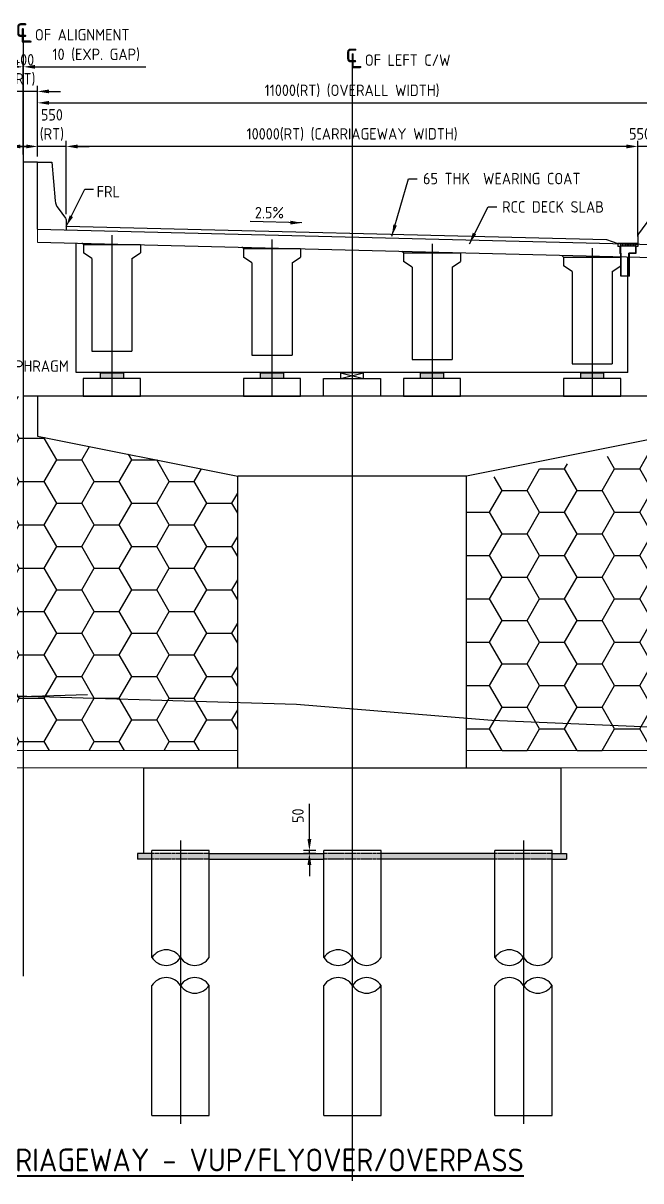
# Model space of a CAD drawing. Header units: millimetres. Extents: x 207528 to 778454, y -364692 to 101323.
# Drawn here: x 697543 to 708348, y -275580 to -255333 of the extents above; entities that cross this region are included whole.
import ezdxf

# ---------------------------------------------------------------- set-up
doc = ezdxf.new("R2010")
doc.units = ezdxf.units.MM
doc.linetypes.add('CENTER', pattern=[2, 1.25, -0.25, 0.25, -0.25])
doc.linetypes.add('DASHED', pattern=[19.05, 12.7, -6.35])
for name, color, linetype in [('CEN', 181, 'CENTER'), ('Dim', 253, 'Continuous'), ('Dimension', 253, 'Continuous'), ('hatch', 253, 'Continuous'), ('Misc', 1, 'Continuous'), ('Structure Dashed', 7, 'DASHED'), ('Structure Main', 3, 'Continuous'), ('Structure Outer', 7, 'Continuous')]:
    doc.layers.add(name, color=color, linetype=linetype)
for name, color, linetype, lineweight in [('STRUCTURAL', 7, 'Continuous', 0), ('Structure', 7, 'Continuous', 30), ('Text large', 7, 'Continuous', 40), ('Text small', 1, 'Continuous', 20)]:
    doc.layers.add(name, color=color, linetype=linetype, lineweight=lineweight)
doc.styles.add('isocp 100', font='isocp.shx', dxfattribs={"height": 200})
doc.dimstyles.new('NH30A_100', dxfattribs={"dimscale": 100, "dimtxt": 2, "dimasz": 2, "dimexe": 1, "dimexo": 1, "dimgap": 1, "dimtad": 1, "dimdec": 0, "dimdsep": 46, "dimtxsty": 'isocp 100', "dimcen": 0.5, "dimclrd": 47, "dimclre": 47, "dimclrt": 1, "dimadec": 0, "dimazin": 0, "dimtfac": 1, "dimtdec": 0, "dimtmove": 0, "dimatfit": 3, "dimfxl": 1, "dimtolj": 1, "dimtzin": 0, "dimarcsym": 0})

# ---------------------------------------------------------------- blocks, each defined once
blk = doc.blocks.new('*D720')
at = {"layer": 'Defpoints', "color": 0, "transparency": 16777216}
for p in [(697296, -257489), (697296, -257733), (696796, -258747)]:
    blk.add_point(p, dxfattribs=at)
at = {"layer": 'Text large', "color": 47, "lineweight": -2, "transparency": 16777216}
for p, q in [((696596, -257489), (696396, -257489)), ((696796, -258647), (696796, -257389)), ((696796, -257489), (697296, -257489)), ((697296, -257633), (697296, -257389)), ((697496, -257489), (697696, -257489))]:
    blk.add_line(p, q, dxfattribs=at)
at = {"layer": 'Text large', "color": 47, "transparency": 16777216}
for points in [[(696596, -257456), (696596, -257523), (696796, -257489)], [(697496, -257456), (697496, -257523), (697296, -257489)]]:
    blk.add_solid(points, dxfattribs=at)
at = {"layer": 'Text large', "color": 1, "transparency": 16777216, "char_height": 200, "attachment_point": 5, "style": 'isocp 100'}
for s, insert in [('\\A1;550', (697046, -257289)), ('\\A1;(RT)', (697046, -257699))]:
    blk.add_mtext(s, dxfattribs=dict(at, insert=insert))
blk = doc.blocks.new('*D710')
at = {"layer": 'Defpoints', "color": 0, "transparency": 16777216}
for p in [(697296, -256527), (697296, -257767), (697796, -257767)]:
    blk.add_point(p, dxfattribs=at)
at = {"layer": 'Text large', "color": 47, "lineweight": -2, "transparency": 16777216}
for p, q in [((697096, -256527), (696896, -256527)), ((697296, -257667), (697296, -256427)), ((697796, -256527), (697296, -256527)), ((697796, -257667), (697796, -256427)), ((697996, -256527), (698196, -256527))]:
    blk.add_line(p, q, dxfattribs=at)
at = {"layer": 'Text large', "color": 47, "transparency": 16777216}
for points in [[(697096, -256493), (697096, -256560), (697296, -256527)], [(697996, -256493), (697996, -256560), (697796, -256527)]]:
    blk.add_solid(points, dxfattribs=at)
at = {"layer": 'Text large', "color": 1, "transparency": 16777216, "insert": (697546, -256150), "char_height": 200, "attachment_point": 5, "style": 'isocp 100'}
blk.add_mtext('\\A1;400\\P(RT)', dxfattribs=at)
blk = doc.blocks.new('*D711')
at = {"layer": 'Defpoints', "color": 0, "transparency": 16777216}
for p in [(697551, -256097), (697541, -257733), (697551, -257733)]:
    blk.add_point(p, dxfattribs=at)
at = {"layer": 'Dim', "color": 47, "lineweight": -2, "transparency": 16777216}
for p, q in [((697341, -256097), (697141, -256097)), ((697541, -257633), (697541, -255997)), ((697541, -256097), (697551, -256097)), ((697551, -257633), (697551, -255997)), ((697751, -256097), (699691, -256097))]:
    blk.add_line(p, q, dxfattribs=at)
at = {"layer": 'Dim', "color": 47, "transparency": 16777216}
for points in [[(697341, -256064), (697341, -256130), (697541, -256097)], [(697751, -256064), (697751, -256130), (697551, -256097)]]:
    blk.add_solid(points, dxfattribs=at)
at = {"layer": 'Dim', "color": 1, "transparency": 16777216, "insert": (698821, -255887), "char_height": 200, "width": 159266.94, "attachment_point": 5, "style": 'isocp 100'}
blk.add_mtext('\\A1;10 (EXP. GAP)', dxfattribs=at)
blk = doc.blocks.new('*D712')
at = {"layer": 'Defpoints', "color": 0, "transparency": 16777216}
for p in [(708796, -256727), (697796, -257733), (708796, -258077)]:
    blk.add_point(p, dxfattribs=at)
at = {"layer": 'Text large', "color": 47, "lineweight": -2, "transparency": 16777216}
for p, q in [((697796, -257633), (697796, -256627)), ((697996, -256727), (708596, -256727)), ((708796, -257977), (708796, -256627))]:
    blk.add_line(p, q, dxfattribs=at)
at = {"layer": 'Text large', "color": 47, "transparency": 16777216}
for points in [[(697996, -256693), (697996, -256760), (697796, -256727)], [(708596, -256693), (708596, -256760), (708796, -256727)]]:
    blk.add_solid(points, dxfattribs=at)
at = {"layer": 'Text large', "color": 1, "transparency": 16777216, "insert": (703296, -256517), "char_height": 200, "attachment_point": 5, "style": 'isocp 100'}
blk.add_mtext('\\A1;11000(RT) (OVERALL WIDTH)', dxfattribs=at)
blk = doc.blocks.new('*D713')
at = {"layer": 'Defpoints', "color": 0, "transparency": 16777216}
for p in [(708296, -257489), (708796, -258077), (708296, -259166)]:
    blk.add_point(p, dxfattribs=at)
at = {"layer": 'Text large', "color": 47, "lineweight": -2, "transparency": 16777216}
for p, q in [((708096, -257489), (707896, -257489)), ((708296, -259066), (708296, -257389)), ((708796, -257489), (708296, -257489)), ((708796, -257977), (708796, -257389)), ((708996, -257489), (709196, -257489))]:
    blk.add_line(p, q, dxfattribs=at)
at = {"layer": 'Text large', "color": 47, "transparency": 16777216}
for points in [[(708096, -257456), (708096, -257523), (708296, -257489)], [(708996, -257456), (708996, -257523), (708796, -257489)]]:
    blk.add_solid(points, dxfattribs=at)
at = {"layer": 'Text large', "color": 1, "transparency": 16777216, "insert": (708546, -257279), "char_height": 200, "attachment_point": 5, "style": 'isocp 100'}
blk.add_mtext('\\A1;550(RT)', dxfattribs=at)
blk = doc.blocks.new('*D714')
at = {"layer": 'Defpoints', "color": 0, "transparency": 16777216}
for p in [(698296, -257489), (698296, -258773), (708296, -259166)]:
    blk.add_point(p, dxfattribs=at)
at = {"layer": 'Text large', "color": 47, "lineweight": -2, "transparency": 16777216}
for p, q in [((698296, -258673), (698296, -257389)), ((708096, -257489), (698496, -257489)), ((708296, -259066), (708296, -257389))]:
    blk.add_line(p, q, dxfattribs=at)
at = {"layer": 'Text large', "color": 47, "transparency": 16777216}
for points in [[(698496, -257456), (698496, -257523), (698296, -257489)], [(708096, -257456), (708096, -257523), (708296, -257489)]]:
    blk.add_solid(points, dxfattribs=at)
at = {"layer": 'Text large', "color": 1, "transparency": 16777216, "insert": (703296, -257279), "char_height": 200, "attachment_point": 5, "style": 'isocp 100'}
blk.add_mtext('\\A1;10000(RT) (CARRIAGEWAY WIDTH)', dxfattribs=at)
blk = doc.blocks.new('*D715')
at = {"layer": 'Defpoints', "color": 0, "transparency": 16777216}
for p in [(697796, -257489), (697796, -257733), (698296, -258747)]:
    blk.add_point(p, dxfattribs=at)
at = {"layer": 'Text large', "color": 47, "lineweight": -2, "transparency": 16777216}
for p, q in [((697596, -257489), (697396, -257489)), ((697796, -257633), (697796, -257389)), ((698296, -257489), (697796, -257489)), ((698296, -258647), (698296, -257389)), ((698496, -257489), (698696, -257489))]:
    blk.add_line(p, q, dxfattribs=at)
at = {"layer": 'Text large', "color": 47, "transparency": 16777216}
for points in [[(697596, -257456), (697596, -257523), (697796, -257489)], [(698496, -257456), (698496, -257523), (698296, -257489)]]:
    blk.add_solid(points, dxfattribs=at)
at = {"layer": 'Text large', "color": 1, "transparency": 16777216, "insert": (698046, -257113), "char_height": 200, "attachment_point": 5, "style": 'isocp 100'}
blk.add_mtext('\\A1;550\\P(RT)', dxfattribs=at)
blk = doc.blocks.new('HFHGHFGH')
at = {"color": 1}
for p, q in [((151681, 917410), (152030, 917410)), ((151681, 917396), (151681, 917359)), ((151681, 917396), (151715, 917396)), ((151715, 917410), (151715, 917396)), ((151723, 917410), (151723, 917242)), ((151754, 917410), (151754, 917376)), ((151770, 917410), (151770, 917376)), ((151801, 917410), (151801, 917376)), ((151817, 917410), (151817, 917376)), ((151847, 917410), (151847, 917376)), ((151863, 917410), (151863, 917376)), ((151894, 917410), (151894, 917376)), ((151910, 917410), (151910, 917376)), ((151941, 917410), (151941, 917376)), ((151957, 917410), (151957, 917376)), ((151987, 917410), (151987, 917242)), ((152030, 917410), (152030, 917359)), ((151681, 917359), (151715, 917359)), ((151715, 917359), (151715, 917234)), ((151715, 917234), (151829, 917234)), ((151723, 917367), (151987, 917367)), ((151723, 917242), (151810, 917242)), ((151754, 917376), (151770, 917376)), ((151801, 917376), (151817, 917376)), ((151810, 917242), (151837, 917242)), ((151829, 916840), (151829, 917234)), ((151837, 916840), (151837, 917242)), ((151847, 917376), (151863, 917376)), ((151894, 917376), (151910, 917376)), ((151941, 917376), (151957, 917376)), ((151970, 916840), (151970, 917242)), ((151970, 917242), (151987, 917242)), ((151978, 917234), (151995, 917234)), ((151978, 916840), (151978, 917234)), ((151995, 917359), (151995, 917234)), ((151995, 917359), (152030, 917359)), ((151829, 916840), (151978, 916840))]:
    blk.add_line(p, q, dxfattribs=at)
blk = doc.blocks.new('*D716')
at = {"layer": 'Defpoints', "color": 0, "transparency": 16777216}
for p in [(702550, -269804), (702764, -269804), (702764, -269854)]:
    blk.add_point(p, dxfattribs=at)
at = {"layer": 'Text large', "color": 47, "lineweight": -2, "transparency": 16777216}
for p, q in [((702550, -269604), (702550, -268984)), ((702664, -269804), (702450, -269804)), ((702664, -269854), (702450, -269854)), ((702550, -269854), (702550, -269804)), ((702550, -270054), (702550, -270254))]:
    blk.add_line(p, q, dxfattribs=at)
at = {"layer": 'Text large', "color": 47, "transparency": 16777216}
for points in [[(702517, -269604), (702584, -269604), (702550, -269804)], [(702517, -270054), (702584, -270054), (702550, -269854)]]:
    blk.add_solid(points, dxfattribs=at)
at = {"layer": 'Text large', "color": 1, "transparency": 16777216, "insert": (702350, -269194), "char_height": 200, "attachment_point": 5, "rotation": 90, "style": 'isocp 100'}
blk.add_mtext('\\A1;50', dxfattribs=at)
blk = doc.blocks.new('GRD')
at = {"layer": 'Structure'}
for p, q in [((112852, 216703), (111852, 216703)), ((111852, 216703), (111852, 216553)), ((112852, 216703), (112878, 216729)), ((112852, 216703), (112852, 216553)), ((112002, 216453), (111852, 216553)), ((112002, 216453), (112002, 214838)), ((112702, 216453), (112852, 216553)), ((112702, 216453), (112702, 214838)), ((112702, 214838), (112002, 214838))]:
    blk.add_line(p, q, dxfattribs=at)

msp = doc.modelspace()

# ---------------------------------------------------------------- hatches: boundary and pattern name
at = {"layer": 'Dim'}
h = msp.add_hatch(dxfattribs=at)
h.set_pattern_fill('AR-CONC', color=256, scale=20, style=0)
h.set_pattern_definition([(130, (816898.05, -356866.12), (-143.45204, -12.55043), [15, -165]), (185, (816898.05, -356866.12), (27.75027, 150.43843), [12, -132]), (79.5486, (816886.1, -356867.17), (-115.70188, 137.88791), [12.74804, -140.22842]), (133.8158, (816898.05, -356826.12), (-213.4482, -33.1038), [22.5, -247.5]), (83.3644, (816880.26, -356828.88), (-186.93254, 194.82357), [19.12206, -210.3426]), (188.8158, (816898.05, -356826.12), (-186.9324, 194.82372), [18, -198]), (159, (816878.05, -356836.12), (-119.38141, -80.52378), [15, -165]), (214, (816878.05, -356836.12), (-48.66307, 145.03001), [12, -132]), (108.5486, (816868.1, -356842.84), (-168.04453, 64.5061), [12.74804, -140.22842]), (142.5, (816898.05, -356866.125), (-2.431971, 66.57877), [0, -130.4, 0, -134, 0, -132.5]), (172.5, (816898.05, -356866.125), (-52.613907, 78.882342), [0, -76.4, 0, -127.4, 0, -50.5]), (212.5, (816942.65, -356866.125), (-106.764487, -4.510974), [0, -50, 0, -156, 0, -207]), (222.5, (816962.65, -356866.125), (-116.637234, 20.020996), [0, -65, 0, -103.6, 0, -147])])
h.paths.add_polyline_path([(699795.7, -269854.4), (699645.7, -269854.4), (699545.7, -269854.4), (699545.7, -269954.4), (699795.7, -269954.4)])
h.paths.add_polyline_path([(700295.7, -269854.4), (699795.7, -269854.4), (699795.7, -269954.4), (700295.7, -269954.4)])
h.paths.add_polyline_path([(700795.7, -269854.4), (700295.7, -269854.4), (700295.7, -269954.4), (700795.7, -269954.4)])
h.paths.add_polyline_path([(702803.1, -269854.4), (700795.7, -269854.4), (700795.7, -269954.4), (702803.1, -269954.4)])
h.paths.add_polyline_path([(703295.7, -269854.4), (702803.1, -269854.4), (702803.1, -269954.4), (703295.7, -269954.4)])
h.paths.add_polyline_path([(703803.1, -269854.4), (703295.7, -269854.4), (703295.7, -269954.4), (703803.1, -269954.4)])
h.paths.add_polyline_path([(705795.7, -269854.4), (703803.1, -269854.4), (703803.1, -269954.4), (705795.7, -269954.4)])
h.paths.add_polyline_path([(706295.7, -269854.4), (705795.7, -269854.4), (705795.7, -269954.4), (706295.7, -269954.4)])
h.paths.add_polyline_path([(706795.7, -269854.4), (706295.7, -269854.4), (706295.7, -269954.4), (706795.7, -269954.4)])
h.paths.add_polyline_path([(707045.7, -269854.4), (706795.7, -269854.4), (706795.7, -269954.4), (707045.7, -269954.4)])
at = {"layer": 'hatch'}
for points in [[(698895.7, -261449.4), (699295.7, -261449.4), (699295.7, -261549.4), (698895.7, -261549.4)], [(701695.7, -261449.4), (702095.7, -261449.4), (702095.7, -261549.4), (701695.7, -261549.4)], [(704495.7, -261449.4), (704895.7, -261449.4), (704895.7, -261549.4), (704495.7, -261549.4)], [(707295.7, -261449.4), (707695.7, -261449.4), (707695.7, -261549.4), (707295.7, -261549.4)]]:
    msp.add_hatch(color=256, dxfattribs=at).paths.add_polyline_path(points)
at = {"layer": 'hatch', "true_color": 0x636466}
h = msp.add_hatch(dxfattribs=at)
h.set_pattern_fill('HONEY', color=251, scale=3500)
h.set_pattern_definition([(0, (583943.28, -475904.87), (656.25, 378.8861), [437.5, -875]), (120, (583943.28, -475904.87), (-656.25, 378.8861), [437.5, -875]), (60, (583943.28, -475904.87), (1e-13, 757.7722), [-875, 437.5])])
h.paths.add_polyline_path([(697545.7, -261854.4), (697295.7, -261854.4), (697295.7, -262554.4), (693795.7, -263254.4), (693795.7, -268054.4), (697545.7, -268054.4)])
h.paths.add_polyline_path([(701295.7, -263254.4), (697795.7, -262554.4), (697795.7, -261854.4), (697545.7, -261854.4), (697545.7, -268054.4), (701295.7, -268054.4)])
h = msp.add_hatch(dxfattribs=at)
h.set_pattern_fill('HONEY', color=251, scale=3500)
h.set_pattern_definition([(0, (684920.66, -268054.4), (656.25, 378.886), [437.5, -875]), (120, (684920.66, -268054.4), (-656.25, 378.886), [437.5, -875]), (60, (684920.66, -268054.4), (1e-06, 757.772), [-875, 437.5])])
h.paths.add_polyline_path([(707662.7, -265457.7), (705862.7, -265457.7), (705862.7, -266091.1), (707662.7, -266091.1)], flags=24)
h.paths.add_polyline_path([(708795.7, -262729.4), (708795.7, -268054.4), (705295.7, -268054.4), (705295.7, -263354.4)])

# ---------------------------------------------------------------- linework, layer by layer
for p, q in [((698470.7, -261442.8), (698470.7, -259181.3)), ((708120.7, -261442.8), (708120.7, -259422.5))]:
    msp.add_line(p, q)
for points in [[(697795.7, -258934.3), (697795.7, -257767.1), (698043.5, -257767.1), (698105.5, -258441.8, 0.1368849), (698153.2, -258567.4), (698283.7, -258744.1, -0.0867896), (698295.5, -258772.6), (698295.5, -258946.8)], [(708795.7, -259209.3), (708795.7, -258042.1), (708547.8, -258042.1), (708485.9, -258716.8, -0.1368849), (708438.1, -258842.4), (708307.7, -259019.1, 0.0867896), (708295.8, -259047.6), (708295.8, -259196.8)]]:
    msp.add_lwpolyline(points, format="xyb")
msp.add_lwpolyline([(708120.7, -261442.8), (698470.7, -261442.8)])
at = {"layer": 'CEN', "linetype": 'CENTER', "ltscale": 5}
for p, q in [((697545.7, -255444.5), (697545.7, -272000.5)), ((703295.7, -256020.9), (703295.7, -275580.1)), ((699095.7, -259041.8), (699095.7, -261854.4)), ((701895.7, -259116.8), (701895.7, -261854.4)), ((704695.7, -259191.8), (704695.7, -261854.4)), ((707495.7, -259266.8), (707495.7, -261854.4)), ((700295.7, -269627.8), (700295.7, -274580.1)), ((706295.7, -269627.8), (706295.7, -274580.1))]:
    msp.add_line(p, q, dxfattribs=at)
at = {"layer": 'Dimension', "linetype": 'Continuous', "ltscale": 10, "flags": 128}
for points in [[(668670.4, -268320.7), (676419.3, -268083.8), (678209.5, -267802.8), (680459.4, -267847.7), (681451.6, -267968.3), (682817.6, -268055), (685299.9, -268034.5), (686174.9, -267664.8), (689351.4, -267530.4), (692768.6, -267247.3), (698669.8, -267072.9)], [(726420.9, -268320.7), (718672, -268083.8), (716881.8, -267802.8), (714631.9, -267847.7), (713639.7, -267968.3), (712273.8, -268055), (709791.4, -268034.5), (708916.4, -267664.8), (705739.9, -267530.4), (702322.7, -267247.3), (696421.5, -267072.9)]]:
    msp.add_lwpolyline(points, dxfattribs=at)
at = {"layer": 'Misc'}
for centre, start, end in [((700045.7, -271837.7), 32.94616, 147.05384), ((700045.7, -271513.6), 212.94616, 327.05384), ((700545.7, -271513.6), 212.94616, 327.05384), ((703053.1, -271837.7), 32.94616, 147.05384), ((703053.1, -271513.6), 212.94616, 327.05384), ((703553.1, -271513.6), 212.94616, 327.05384), ((706045.7, -271837.7), 32.94616, 147.05384), ((706045.7, -271513.6), 212.94616, 327.05384), ((706545.7, -271513.6), 212.94616, 327.05384), ((700045.7, -272324.1), 32.94616, 147.05384), ((700545.7, -272324.1), 32.94616, 147.05384), ((703053.1, -272324.1), 32.94616, 147.05384), ((703553.1, -272324.1), 32.94616, 147.05384), ((706045.7, -272324.1), 32.94616, 147.05384), ((706545.7, -272324.1), 32.94616, 147.05384), ((700545.7, -272000), 212.94616, 327.05384), ((703553.1, -272000), 212.94616, 327.05384), ((706545.7, -272000), 212.94616, 327.05384)]:
    msp.add_arc(centre, 297.9, start, end, dxfattribs=at)
at = {"layer": 'STRUCTURAL'}
for p, q in [((697795.7, -258869.3), (697795.7, -259164.4)), ((697545.7, -268054.4), (693795.7, -268054.4)), ((697545.7, -268054.4), (701295.7, -268054.4)), ((708795.7, -268054.4), (705295.7, -268054.4)), ((693795.7, -268354.4), (697545.7, -268354.4)), ((701295.7, -268354.4), (697545.7, -268354.4)), ((708795.7, -268354.4), (705295.7, -268354.4))]:
    msp.add_line(p, q, dxfattribs=at)
at = {"layer": 'Structure'}
for p, q in [((697795.7, -258934.3), (708795.7, -259209.3)), ((698295.5, -258881.8), (707746.7, -259118.1)), ((697795.7, -259164.4), (708795.7, -259439.4)), ((703095.7, -261449.4), (703495.7, -261549.4)), ((703095.7, -261549.4), (703495.7, -261449.4)), ((708795.7, -261854.4), (697795.7, -261854.4))]:
    msp.add_line(p, q, dxfattribs=at)
for points in [[(698595.7, -261854.4), (699595.7, -261854.4), (699595.7, -261549.4), (698595.7, -261549.4)], [(698895.7, -261449.4), (699295.7, -261449.4), (699295.7, -261549.4), (698895.7, -261549.4)], [(701395.7, -261854.4), (702395.7, -261854.4), (702395.7, -261549.4), (701395.7, -261549.4)], [(701695.7, -261449.4), (702095.7, -261449.4), (702095.7, -261549.4), (701695.7, -261549.4)], [(703795.7, -261854.4), (702795.7, -261854.4), (702795.7, -261549.4), (703795.7, -261549.4)], [(703495.7, -261449.4), (703095.7, -261449.4), (703095.7, -261549.4), (703495.7, -261549.4)], [(704195.7, -261854.4), (705195.7, -261854.4), (705195.7, -261549.4), (704195.7, -261549.4)], [(704495.7, -261449.4), (704895.7, -261449.4), (704895.7, -261549.4), (704495.7, -261549.4)], [(706995.7, -261854.4), (707995.7, -261854.4), (707995.7, -261549.4), (706995.7, -261549.4)], [(707295.7, -261449.4), (707695.7, -261449.4), (707695.7, -261549.4), (707295.7, -261549.4)]]:
    msp.add_lwpolyline(points, close=True, dxfattribs=at)
at = {"layer": 'Structure Dashed'}
for p, q in [((700795.7, -269854.4), (699795.7, -269854.4)), ((703803.1, -269854.4), (702803.1, -269854.4)), ((706795.7, -269854.4), (705795.7, -269854.4)), ((700795.7, -269954.4), (699795.7, -269954.4)), ((703803.1, -269954.4), (702803.1, -269954.4)), ((706795.7, -269954.4), (705795.7, -269954.4))]:
    msp.add_line(p, q, dxfattribs=at)
at = {"layer": 'Structure Main'}
for p, q in [((697795.7, -257767.1), (697550.7, -257767.1)), ((697550.7, -261854.4), (697550.7, -257767.1)), ((697795.7, -261854.4), (697550.7, -261854.4)), ((708795.7, -261854.4), (697795.7, -261854.4)), ((697795.7, -261854.4), (697795.7, -262554.4)), ((697795.7, -262554.4), (701295.7, -263254.4)), ((708795.7, -262554.4), (705295.7, -263254.4)), ((705295.7, -263254.4), (701295.7, -263254.4)), ((701295.7, -268354.4), (701295.7, -263254.4)), ((705295.7, -268354.4), (705295.7, -263254.4)), ((699645.7, -268354.4), (706945.7, -268354.4)), ((699645.7, -268354.4), (699645.7, -269854.4)), ((706945.7, -268354.4), (706945.7, -269854.4)), ((699795.7, -269854.4), (699545.7, -269854.4)), ((699545.7, -269854.4), (699545.7, -269954.4)), ((699795.7, -269854.4), (699645.7, -269854.4)), ((699795.7, -271675.7), (699795.7, -269804.4)), ((700795.7, -269804.4), (699795.7, -269804.4)), ((700795.7, -271675.7), (700795.7, -269804.4)), ((700795.7, -269854.4), (702803.1, -269854.4)), ((700795.7, -269854.4), (702803.1, -269854.4)), ((702803.1, -271675.7), (702803.1, -269804.4)), ((703803.1, -269804.4), (702803.1, -269804.4)), ((703803.1, -271675.7), (703803.1, -269804.4)), ((705795.7, -269854.4), (703803.1, -269854.4)), ((705795.7, -269854.4), (703803.1, -269854.4)), ((705795.7, -271675.7), (705795.7, -269804.4)), ((706795.7, -269804.4), (705795.7, -269804.4)), ((706795.7, -271675.7), (706795.7, -269804.4)), ((706795.7, -269854.4), (707045.7, -269854.4)), ((706795.7, -269854.4), (706945.7, -269854.4)), ((707045.7, -269854.4), (707045.7, -269954.4)), ((699795.7, -269954.4), (699545.7, -269954.4)), ((700795.7, -269954.4), (702803.1, -269954.4)), ((705795.7, -269954.4), (703803.1, -269954.4)), ((706795.7, -269954.4), (707045.7, -269954.4)), ((699795.7, -274436.3), (699795.7, -272162.1)), ((700795.7, -274436.3), (700795.7, -272162.1)), ((702803.1, -274436.3), (702803.1, -272162.1)), ((703803.1, -274436.3), (703803.1, -272162.1)), ((705795.7, -274436.3), (705795.7, -272162.1)), ((706795.7, -274436.3), (706795.7, -272162.1)), ((699795.7, -274436.3), (700795.7, -274436.3)), ((702803.1, -274436.3), (703803.1, -274436.3)), ((705795.7, -274436.3), (706795.7, -274436.3))]:
    msp.add_line(p, q, dxfattribs=at)
at = {"layer": 'Structure Outer'}
msp.add_line((707746.7, -259118.1), (707946.7, -259188.1), dxfattribs=at)

# ---------------------------------------------------------------- block references
at = {"layer": 'Dim', "xscale": -1}
for name, p in [('GRD', (811448, -475904.9)), ('GRD', (814248, -475979.9)), ('GRD', (817048, -476054.9)), ('HFHGHFGH', (859976.6, -1176597.8)), ('GRD', (819848, -476129.9))]:
    msp.add_blockref(name, p, dxfattribs=at)

# ---------------------------------------------------------------- texts
at = {"layer": 'Text large', "insert": (696369, -275215.7), "char_height": 400, "width": 21690.672, "attachment_point": 5, "style": 'isocp 100'}
msp.add_mtext('{\\LTYPE -U: TYPICAL CROSS SECTION: 4-LANE CARRIAGEWAY - VUP/FLYOVER/OVERPASS}', dxfattribs=at)
at = {"layer": 'Text small', "char_height": 200, "style": 'isocp 100'}
for s, insert, width, attachment_point in [('{\\H2x;\\C1;℄\\H0.5x; }OF ALIGNMENT', (697406, -255236.4), 5400.783, 1), ('{\\H2x;\\C1;℄\\H0.5x; }OF LEFT C/W', (705019.1, -255680.2), 5400.783, 3), ('65 THK  WEARING COAT', (707292.3, -257951.4), 3117.532, 3), ('FRL ', (699235.9, -258179.5), 2336.362, 3), ('2.5%', (701597.1, -258547.4), 2336.362, 1), ('RCC DECK SLAB', (707703.5, -258446.8), 2336.362, 3), ('\\pxql;RCC\\PDIAPHRAGM', (697025.4, -260897.8), 2336.362, 1)]:
    msp.add_mtext(s, dxfattribs=dict(at, insert=insert, width=width, attachment_point=attachment_point))

# ---------------------------------------------------------------- dimensions: what is measured, and where the dimension line sits
at = {"layer": 'Dim'}
dim = msp.add_linear_dim(base=(697550.7, -256096.9), p1=(697540.7, -257732.8), p2=(697550.7, -257732.8), text='<> (EXP. GAP)', dimstyle='NH30A_100', dxfattribs=at)
dim.commit()
dim.dimension.update_dxf_attribs({"geometry": '*D711', "text_midpoint": (698820.6, -255886.9)})
at = {"layer": 'Text large'}
for base, p1, p2, text, picture, middle in [((697295.7, -256526.5), (697795.7, -257767.1), (697295.7, -257767.1), '400\\P(RT)', '*D710', (697545.7, -256526.5)), ((697295.7, -257489.5), (696795.8, -258747.4), (697295.7, -257732.8), '550\\X(RT)', '*D720', (697045.7, -257489.5))]:
    dim = msp.add_linear_dim(base=base, p1=p1, p2=p2, text=text, dimstyle='NH30A_100', dxfattribs=at)
    dim.commit()
    dim.dimension.update_dxf_attribs({"geometry": picture, "text_midpoint": middle, "dimtype": 160})
for base, p1, p2, text, picture, middle in [((708795.7, -256726.5), (697795.7, -257732.8), (708795.7, -258076.5), '<>(RT) (OVERALL WIDTH)', '*D712', (703295.7, -256516.5)), ((698295.5, -257489.5), (708295.8, -259166.2), (698295.5, -258772.6), '<>(RT) (CARRIAGEWAY WIDTH)', '*D714', (703295.7, -257279.5))]:
    dim = msp.add_linear_dim(base=base, p1=p1, p2=p2, angle=180, text=text, dimstyle='NH30A_100', dxfattribs=at)
    dim.commit()
    dim.dimension.update_dxf_attribs({"geometry": picture, "text_midpoint": middle})
for base, p1, p2, text, picture, middle in [((697795.7, -257489.5), (698295.5, -258747.4), (697795.7, -257732.8), '550\\P(RT)', '*D715', (698045.6, -257489.5)), ((708295.8, -257489.5), (708795.7, -258076.5), (708295.8, -259166.2), '550(RT)', '*D713', (708545.7, -257489.5))]:
    dim = msp.add_linear_dim(base=base, p1=p1, p2=p2, angle=180, text=text, dimstyle='NH30A_100', dxfattribs=at)
    dim.commit()
    dim.dimension.update_dxf_attribs({"geometry": picture, "text_midpoint": middle, "dimtype": 160})
dim = msp.add_linear_dim(base=(702550.4, -269804.4), p1=(702764.1, -269854.4), p2=(702764.1, -269804.4), angle=90, dimstyle='NH30A_100', dxfattribs=at)
dim.commit()
dim.dimension.update_dxf_attribs({"geometry": '*D716', "text_midpoint": (702550.4, -269194.3), "dimtype": 160})

# ---------------------------------------------------------------- leaders
at = {"layer": 'Dim'}
for points in [[(703993.8, -259056.2), (704284.5, -258057.7), (704435.3, -258057.7)], [(698296.6, -258886.7), (698624.4, -258239.2), (698775.2, -258239.2)], [(705348.1, -259191), (705675.9, -258543.5), (705826.7, -258543.5)], [(702418.7, -258825.8), (701513.3, -258804.2)]]:
    msp.add_leader(points, dimstyle='NH30A_100', dxfattribs=at)

doc.saveas('drawing.dxf')
